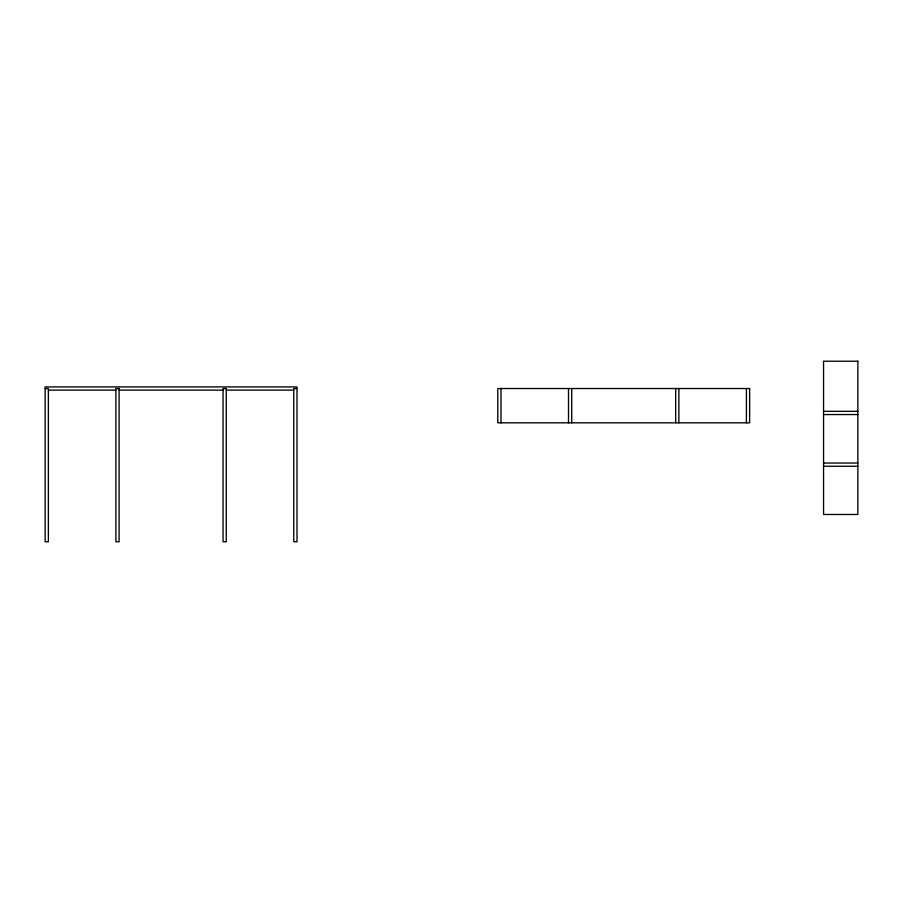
<?xml version="1.0" encoding="UTF-8"?>
<svg xmlns="http://www.w3.org/2000/svg" width="903" height="903" viewBox="0 0 903 903"><rect width="100%" height="100%" fill="white"/><g stroke="black" fill="none" stroke-linecap="round" stroke-linejoin="round"><path stroke-width="1.35" d="M45.15 388.527L48.367 388.527L48.367 541.777L45.15 541.777L45.15 386.913L296.997 386.913L296.997 541.777L293.78 541.777L293.78 388.527L296.997 388.527M48.367 390.13L115.877 390.13M119.094 390.13L223.052 390.13M226.269 390.13L293.78 390.13M823.559 411.328L857.85 411.328M823.559 414.545L857.85 414.545M823.559 463.036L857.85 463.036M823.559 466.253L857.85 466.253M746.409 388.527L746.409 422.818M678.887 388.527L678.887 422.818M675.681 388.527L675.681 422.818M571.723 388.527L571.723 422.818M568.506 388.527L568.506 422.818M500.996 388.527L500.996 422.818M857.85 361.223L823.559 361.223L823.559 514.473L857.85 514.473L857.85 361.223M119.094 388.527L115.877 388.527L115.877 541.777L119.094 541.777L119.094 388.527M226.269 388.527L223.052 388.527L223.052 541.777L226.269 541.777L226.269 388.527M749.625 388.527L497.779 388.527L497.779 422.818L749.625 422.818L749.625 388.527"/></g></svg>
